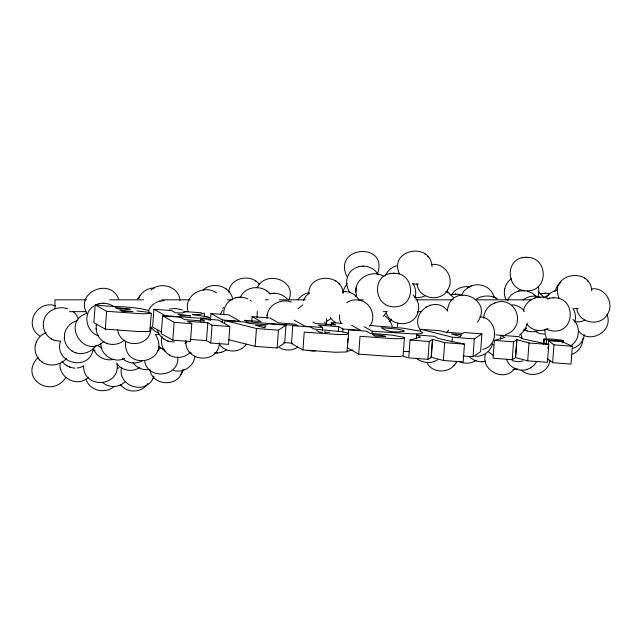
<?xml version="1.0" encoding="UTF-8"?>
<svg xmlns="http://www.w3.org/2000/svg" width="642" height="642" viewBox="0 0 642 642"><rect width="100%" height="100%" fill="white"/><g stroke="black" fill="none" stroke-linecap="round" stroke-linejoin="round"><path stroke-width="0.96" d="M51.44 338.92C46.714 336.272 43.6 331.015 43.327 325.622M72.474 351.214C67.755 348.566 64.633 343.31 64.369 337.917M104.245 342.082C99.518 339.425 96.404 334.177 96.131 328.784M356.623 295.593C351.479 280.113 371.22 268.091 383.876 276.469M43.471 322.493C44.579 311.201 57.636 305.143 67.723 308.786M64.505 334.787C65.251 328.102 70.548 322.38 77.016 320.695M96.276 325.654L96.308 324.98L96.115 329.161M267.104 315.712C268.212 304.42 281.276 298.361 291.356 302.005M356.158 287.889L355.973 292.07M43.311 326L43.504 321.819M64.352 338.294L64.537 334.113M266.984 318.344L267.136 315.037M483.715 318.328C483.683 312.67 486.965 307.125 491.868 304.348M148.775 312.598L148.92 310.616C131.779 305.608 112.823 307.446 95.185 304.854L93.868 322.693L105.304 329.137L138.471 331.545L149.706 331.473L151.392 313.344L147.636 312.197L136.979 310.929M105.304 329.137L106.628 311.298L95.185 304.854M201.556 312.831L185.747 311.643L182.384 312.943L175.595 312.847L171.591 310.584L153.919 309.259L152.595 327.099L161.591 332.163M200.304 321.706L200.521 318.737L204.87 321.144L184.583 319.628L180.282 317.212L162.611 315.888L161.286 333.728L172.81 340.188L190.481 341.512L191.797 323.672L187.528 321.281L207.815 322.806L212.085 325.189L229.836 326.521L228.52 344.361L210.769 343.037L206.499 340.645L190.072 339.409M172.81 340.188L174.134 322.34L162.611 315.888M204.292 316.024L204.445 314.042M206.499 340.645L207.815 322.806M209.027 320.527L209.252 317.549L208.201 316.883L192.68 314.644M210.464 320.478L210.977 313.537L228.648 314.861L240.092 321.313L222.421 319.989L210.977 313.537M210.769 343.037L212.085 325.189M222.196 322.958L222.421 319.989M224.636 323.536L224.861 320.559L244.289 322.019L249.385 323.432L266.976 324.748L268.011 323.801L286.003 325.149L284.687 342.988L277.103 348.012L255.139 346.359L228.327 339.61M251.76 321.578L252.121 316.626L268.886 317.886M255.139 346.359L256.463 328.519L224.861 320.559M277.103 348.012L278.427 330.173L286.003 325.149M302.912 349.946L304.236 332.107L336.681 334.434L345.516 334.53L348.654 333.752L347.924 333.102L341.608 331.665L314.082 329.049L310.463 326.987L292.792 325.654L291.476 343.502L302.912 349.946L335.357 352.273L346.937 351.944L348.654 333.752M322.404 330.478L322.629 327.508L318.36 325.117L338.647 326.634L342.916 329.025L360.668 330.357L351.607 325.285M324.884 333.118L325.029 331.136M331.128 325.542L331.352 322.573L342.226 323.383M338.278 331.593L338.647 326.634M342.692 332.002L342.916 329.025M347.627 342.732L347.924 338.767M348.293 333.808L348.582 329.844L366.253 331.168L369.872 333.238L392.166 335.156L403.714 337.283L404.444 337.933L403.12 355.78L399.982 356.551L391.147 356.454L358.701 354.135L347.258 347.683M358.701 354.135L360.026 336.288L392.471 338.615L401.306 338.711L404.444 337.933M372.095 333.206L372.24 331.224L364.07 326.618M416.305 338.912L416.602 334.947L420.534 337.162L410.045 340.043L408.729 357.883L427.909 359.327L430.622 357.771L431.127 357.217L432.451 339.377L444.689 342.643L464.487 344.128L463.163 361.968L443.365 360.483L431.127 357.217M372.24 331.224L411.891 333.864A19.814 1.878 4.2 0 0 420.951 333.567L422.813 332.749L420.59 331.224L420.759 329.274L440.187 330.734L445.291 332.147L462.874 333.463L463.909 332.516L481.909 333.864L480.585 351.704L473.01 356.727L463.018 355.981M427.909 359.327L429.233 341.48L432.451 339.377M431.296 357.225L432.62 339.385M443.365 360.483L444.689 342.643M452 342.194L452.361 337.235L420.759 329.274M473.01 356.727L474.326 338.888L481.909 333.864M500.632 339.257L500.929 335.293L504.853 337.507L494.372 340.388L493.048 358.228L512.228 359.672L514.94 358.116M506.129 299.862C502.333 292.744 504.805 283.09 511.57 278.684M504.596 289.534L504.644 288.916M512.228 359.672L513.552 341.825L516.938 339.73L529.016 342.988L548.806 344.473L547.49 362.313L527.692 360.828L515.454 357.562L516.778 339.722M515.614 357.57L516.938 339.73M527.692 360.828L529.016 342.988M543.397 344.088L543.766 339.128L544.456 338.896L553.091 339.112L562.601 340.316L563.259 340.701L563.106 342.684M544.127 343.486L544.424 339.522L543.766 339.128M546.157 344.898L546.527 339.947L544.424 339.522M547.915 348.67L548.059 346.688M548.204 344.706L548.501 340.742L562.488 341.793L572.327 346.239L571.003 364.078L552.642 362.698L547.177 358.581M552.642 362.698L553.966 344.858L548.501 340.742M562.432 342.924L562.577 340.942L563.259 340.701M35.358 345.035C34.227 350.315 35.872 356.198 39.748 359.985M397.398 326.481L397.719 323.054M485.376 354.36C480.778 370.835 505.053 382.712 514.828 368.275M447.418 310.832C450.275 281.357 494.725 298.265 477.415 322.236M584.324 334.683C583.763 341.046 578.859 346.503 572.849 348.389M339.522 314.749L339.642 319.515L340.958 323.592M161.977 336.336C159.914 343.414 163.228 351.567 169.649 355.187M60.364 341.608C53.767 364.199 90.851 372.103 93.202 348.205M125.583 341.103C122.807 372.85 171.984 362.505 155.525 334.498M121.466 367.609C117.285 387.335 147.78 395.761 153.887 376.18M182.593 369.76C180.033 387.431 152.25 386.661 149.779 369.367M194.919 356.093C194.205 366.221 183.01 373.612 173.38 370.314M219.46 342.732C218.424 364.784 184.415 362.265 185.867 340.677M417.942 312.349L418.736 308.168L418.423 303.963L417.043 300.023M549.913 360.322C548.437 373.756 530.645 378.804 521.144 370.033M257.065 317.702L257.306 311.234M554.985 291.612L557.023 286.244L561.052 282.151M326.04 324.828L326.73 321.457L326.561 318.496M415.069 297.679C416.506 292.896 415.663 287.391 412.637 283.403M574.815 322.083C576.163 317.581 575.529 312.405 572.865 308.521M228.648 292.19C229.82 277.601 250.717 273.251 259.224 284.181L258.574 283.595M343.293 292.19L344.024 288.715L347.266 283.427M527.17 323.07C526.263 327.958 523.407 332.339 519.37 335.236M222.943 308.714L223.352 307.261M523.439 311.113C525.116 299.926 538.807 293.739 548.573 298.899M36.305 342.05C37.982 337.732 41.698 334.418 45.975 332.725M35.246 345.396L36.506 341.408M288.868 299.958C297.35 279.671 265.154 269.72 257.145 287.937M537.643 297.206C539.087 293.94 539.184 290.232 538.325 286.797M461.574 295.023L464.014 290.946L468.427 287.279M222.541 310.174L220.439 314.09M492.406 344.497C490.271 351.712 482.84 356.896 475.337 356.222M377.151 274.64C390.023 241.946 332.355 245.26 346.768 276.357M417.854 312.574C413.641 327.877 389.445 327.131 385.994 311.843M148.551 310.72L149.803 308.104L152.274 305.135L154.602 303.449M183.853 369.672L180.137 375.088M507.581 300.552L508.825 297.936L511.297 294.967L513.632 293.282M138.664 298.658C140.887 292.262 147.451 288.073 154.112 288.009M240.389 297.487C244.947 285.939 262.305 284.358 269.849 293.763C275.996 292.399 282.793 294.156 287.11 298.859M355.419 296.684L356.198 295.071M385.393 275.891C387.198 270.731 391.829 267.032 397.037 265.684M369.872 326.184C376.14 317.557 371.79 304.075 361.639 300.785M303.353 300.352L305.712 296.347L309.219 293.033M451.599 294.855C455.138 288.539 463.107 285.578 470.064 287.022M427.275 363.468C433.832 374.479 451.735 373.058 456.743 361.35L456.261 362.064M453.934 365.531L454.472 364.736M446.647 332.901L448.662 330.124M536.736 361.59L534.232 365.057L530.517 367.914M391.564 319.066L389.14 321.425M96.196 345.621C90.739 353.084 79.696 356.294 71.711 350.845M297.92 299.822C300.279 296.307 303.963 293.924 308.016 292.84M383.282 316.386L385.754 313.384M546.695 297.069C549.054 293.555 552.738 291.179 556.791 290.088M147.925 383.386C142.251 392.936 127.02 393.747 120.64 384.582M137.42 298.939L139.892 295.97M160.805 347.491L157.338 350.997M246.424 344.096C240.469 353.26 225.35 353.357 219.412 344.136M65.789 377.592C50.967 399.565 18.345 377.761 38.079 357.433M297.952 308.794L302.928 304.966M66.632 358.324C59.842 366.205 46.232 367.754 39.106 359.424M124.404 340.011C118.818 345.171 109.838 345.91 103.482 341.713M151.014 290.128C160.299 281.068 179.399 286.597 179.896 300.464M447.602 310.929C435.22 294.221 409.074 313.352 420.366 330.317M330.646 318.905L326.2 321.618M543.244 297.792L548.758 294.758M151.392 313.344L143.326 313.874L106.628 311.298M209.252 317.549L206.042 318.167L197.07 317.991L165.363 315.703L153.919 309.259M203.041 290.16C212.398 280.891 230.751 286.059 232.701 299.485M94.029 305.977C81.999 312.983 86.164 332.444 98.852 335.999M231.77 299.373C226.457 302.382 223.063 308.625 223.881 314.74M139.763 367.376C132.942 372.48 122.269 370.835 117.197 364.014M353.878 268.878C345.829 273.612 344.377 285.546 350.187 292.583M103.458 341.632C83.669 359.729 60.87 321.947 86.63 313.376M88.379 377.287C77.915 387.888 58.326 378.05 60.083 363.396M523.254 299.966C527.957 295.922 535.115 294.959 540.724 297.575M476.203 360.347C471.092 363.87 464.11 364.118 458.661 361.189M523.455 330.502L526.809 328.094M570.505 345.813C579.886 340.645 581.154 326.04 572.881 319.347M124.797 382.078C118.802 387.696 108.675 388.041 102.576 382.439M189.486 353.044C184.069 358.059 175.571 358.862 169.271 355.018M297.647 347.129C292.439 350.997 285.024 350.845 279.527 347.603M114.324 386.34C105.424 394.349 89.35 390.978 86.02 379.005M346.664 302.791C350.781 299.702 356.366 299.164 361.213 300.641M117.703 368.452L119.067 367.593M142.01 360.956C135.839 364.343 127.533 363.46 122.526 358.388M226.185 350.091C222.718 352.193 218.577 353.501 214.516 352.763M155.38 302.888L159.545 301.186L164.344 300.657M354.657 268.316C362.369 263.942 373.548 266.39 377.913 274.343M514.411 292.72L518.576 291.019L524.979 290.746M437.459 359.833C430.902 364.271 422.035 362.955 416.08 358.132M572.399 354.183C578.683 351.728 583.185 345.123 582.776 338.334M471.3 285.931C480.144 282.368 492.189 287.287 493.923 297.214M494.733 302.992C516.537 294.341 527.467 327.765 505.414 334.618M534.345 298.209L535.139 297.84M184.912 343.181L186.373 342.491M467.633 287.656L472.087 285.554M491.074 304.725L495.52 302.623M526.93 324.194C531.568 330.606 541.182 332.42 547.955 328.447M83.709 365.988L80.017 367.593L77.249 367.946M506.514 359.384C509.275 367.465 518.856 372.127 526.938 369.479M476.717 298.763C482.904 295.24 491.018 294.927 497.173 298.682M526.633 369.615L530.886 367.746M425.798 307.053L426.296 306.836M429.739 305.327L430.148 305.151M329.9 332.227L325.638 332.468M482.704 349.457C500.262 345.484 497.406 317.581 479.831 316.779M95.225 305.175C100.834 302.326 107.84 302.711 113.128 306.106M232.195 299.132C237.05 296.74 243.101 296.452 247.948 298.995M394.14 273.243C371.461 272.368 372.553 306.683 393.987 306.844C416.867 307.245 415.47 271.975 393.289 273.34M526.833 257.298C504.155 256.415 505.246 290.73 526.681 290.89C549.56 291.291 548.156 256.022 525.983 257.386M425.181 295.761C422.083 297.286 418.488 297.984 415.093 297.19M547.602 298.763C579.148 290.216 576.917 341.616 545.965 329.073M584.934 320.165C581.837 321.69 578.241 322.38 574.847 321.586M93.507 350.813L95.024 350.227M353.012 350.083L347.234 351.15M124.62 358.38C114.316 363.837 100.497 355.187 100.834 343.55M538.068 330.807C533.438 332.452 528.109 331.954 523.888 329.41M204.517 313.055L199.782 314.516L192.688 314.628M517.444 368.829L512.741 369.632M449.986 294.847L455.804 294.124M523.005 360.94L518.271 361.751L512.067 360.716M469.904 357.297C474.093 361.117 480.136 362.706 485.625 361.165M216.94 353.036L217.734 352.907M220.904 352.394L221.763 352.257M540.211 330.614L541.005 330.486M544.167 329.972L545.026 329.836M481.604 361.815L482.399 361.687M540.676 293.771L545.548 293.217M113.835 359.279C105.4 361.607 95.77 356.527 93.307 348.036M169.368 309.035L176.205 308.497L182.392 309.966M418.407 284.053L412.75 284.029M578.161 308.457L574.084 308.698M240.734 297.142L235.943 297.671M431.448 264.632C444.569 262.056 455.026 278.339 447.915 289.478C441.118 302.984 418.496 298.987 416.995 283.925M342.427 291.781C348.839 290.657 355.516 294.092 358.806 299.613M155.468 334.602L158.823 334.233M591.202 289.028C604.323 286.46 614.779 302.743 607.661 313.882C600.864 327.388 578.241 323.391 576.749 308.329M315.214 350.877L312.702 351.15L308.016 350.372M60.797 341.239L54.851 340.565L50.678 338.551M174.175 341.873C166.776 342.419 159.489 337.283 157.346 330.165M358.822 266.623L359.52 266.55M362.762 266.181L363.621 266.093M522.042 257.827L522.732 257.755M102.913 303.273L103.763 303.185M98.972 303.714L99.662 303.642M389.349 273.773L390.047 273.701M159.545 301.186L160.243 301.114M274.591 293.242L269.8 293.771L269.199 293.169M518.576 291.019L519.274 290.946M522.516 290.585L523.366 290.497M549.103 298.177L549.793 298.105M553.043 297.736L553.894 297.647M149.843 369.495C143.567 370.594 136.553 368.051 133.079 362.586M562.577 340.942L546.527 339.947M86.501 299.83L54.963 299.83L54.963 308.698M109.71 299.83L143.527 299.83M161.535 299.83L190.192 299.83M227.348 299.83L232.324 299.83M265.266 299.83L268.276 299.83M279.294 299.83L305.335 299.83M358.316 299.83L363.316 299.83M415.888 299.83L453.396 299.83M475.096 299.83L531.48 299.83M69.256 311.659L85.996 311.659M183.54 311.659L188.531 311.659M383.298 311.659L387.206 311.659M417.661 311.659L421.642 311.659M409.644 351.672L403.216 351.399M369.591 325.438L402.638 328.142L420.59 331.224M500.929 335.293L518.672 336.625L522.596 338.856L548.806 344.473M322.629 327.508L304.958 326.176L294.261 320.189M452.361 337.235L474.326 338.888M494.372 340.388L513.552 341.825M553.966 344.858L572.327 346.239M200.521 318.737L218.312 320.069L229.836 326.521M416.602 334.947L434.353 336.28L438.277 338.511L464.487 344.128M322.525 332.267L319.411 332.034L316.658 330.453M174.134 322.34L191.797 323.672M256.463 328.519L278.427 330.173M410.045 340.043L429.233 341.48M283.62 342.515L292.575 343.189M548.798 293.587L549.488 293.659L544.697 293.129M459.046 294.485L462.738 295.729M454.953 294.028L459.744 294.558M544.255 334.161L539.513 333.559L534.296 330.991M512.156 304.79C516.938 305.014 521.673 307.454 524.426 311.41M500.599 335.397L495.897 334.771M75.138 368.187C70.026 367.802 64.794 365.523 61.961 361.085M153.069 377.994L153.855 378.122M55.613 305.857C37.453 299.389 22.815 324.884 39.635 335.91M527.395 291.131L532.732 293.418L536.295 296.7M118.826 385.288L121.25 385.754M191.308 353.02L189.093 352.193M164.825 349.689L160.356 347.82L158.494 346.311M403.401 356.31L407.469 357.658M445.773 291.508L448.517 292.672L453.421 297.463M447.634 292.295L448.517 292.672M158.67 333.126L155.059 331.304L151.368 327.829M102.062 348.125L97.191 345.227M591.788 290.938C590.335 265.563 548.059 273.925 559.142 298.185M432.034 266.534C430.581 241.159 388.306 249.529 399.388 273.789M343.013 293.683C342.924 273.251 307.903 273.019 308.826 293.948M526.304 330.566L527.259 331.031M164.055 339.185L164.817 339.554M167.273 340.733L168.228 341.199M106.7 343.261L107.647 343.727M53.896 340.099L54.851 340.565M74.929 352.394L75.884 352.859M69.424 366.919L70.379 367.385M66.206 365.37L66.969 365.739M216.418 292.808C203.715 283.876 182.906 295.513 188.138 311.587M331.352 322.573L335.702 324.98L315.415 323.456L312.831 322.011M493.353 296.299L496.892 298.787M269.873 317.959L278.596 322.886L295.2 324.13L297.88 325.646L247.122 321.843L244.442 320.318L260.845 321.554L252.121 316.626M493.152 355.411L488.217 351.615M491.331 343.35L493.305 344.802M384.502 315.583C388.386 318.135 391.235 322.035 392.238 326.601M335.806 322.757L332.428 320.109L330.349 317.381M538.269 291.773L543.172 296.564M413.127 294.943L416.818 299.485M324.106 322.091L325.398 323.175M165.788 351.615L162.105 348.494M72.867 311.402L75.684 313.994L78.42 318.809M250.091 300.063L251.359 301.138M41.818 361.759L42.613 362.449M578.771 331.2C589.829 345.075 613.977 330.799 606.931 314.476M584.477 278.147L585.175 278.788M587.462 280.843L588.112 281.437M424.723 253.75L425.429 254.384M427.708 256.439L428.358 257.033M335.702 280.899L336.4 281.541M338.687 283.595L339.337 284.181M266.213 290.481L266.92 291.123M255.588 280.899L256.286 281.541M225.446 288.314L226.153 288.956M228.432 291.011L229.082 291.604M118.722 299.493C111.291 277.071 74.496 291.829 86.911 313.448M520.75 334.273L522.259 338.27M546.567 338.591L545.194 334.683L544.889 330.004M144.578 360.78C147.451 380.529 179.784 377.111 177.746 356.984M117.534 329.539C120.367 349.425 152.018 347.812 151.006 326.858M447.185 290.072L448.044 292.921M116.844 362.963C121.523 386.861 83.283 389.863 83.612 365.948M264.833 327.308L264.496 327.845L255.38 325.197L265.852 325.984L264.833 327.308M460.739 336.023L460.394 336.56L451.278 333.912L461.75 334.699L460.739 336.023M404.059 331.216C396.531 332.508 387.583 332.243 381.188 327.629L397.238 329.113L403.048 330.365L404.059 331.216M190.449 315.832L180.739 315.695L177.93 314.203L190.449 315.832M132.717 311.619L121.996 311.322L119.805 310.102L132.717 311.619M385.69 336.416L375.201 336.223L372.448 334.634L380.818 335.317L385.69 336.416M130.141 309.243L117.582 308.81L115.079 307.478L130.141 309.243"/></g></svg>
